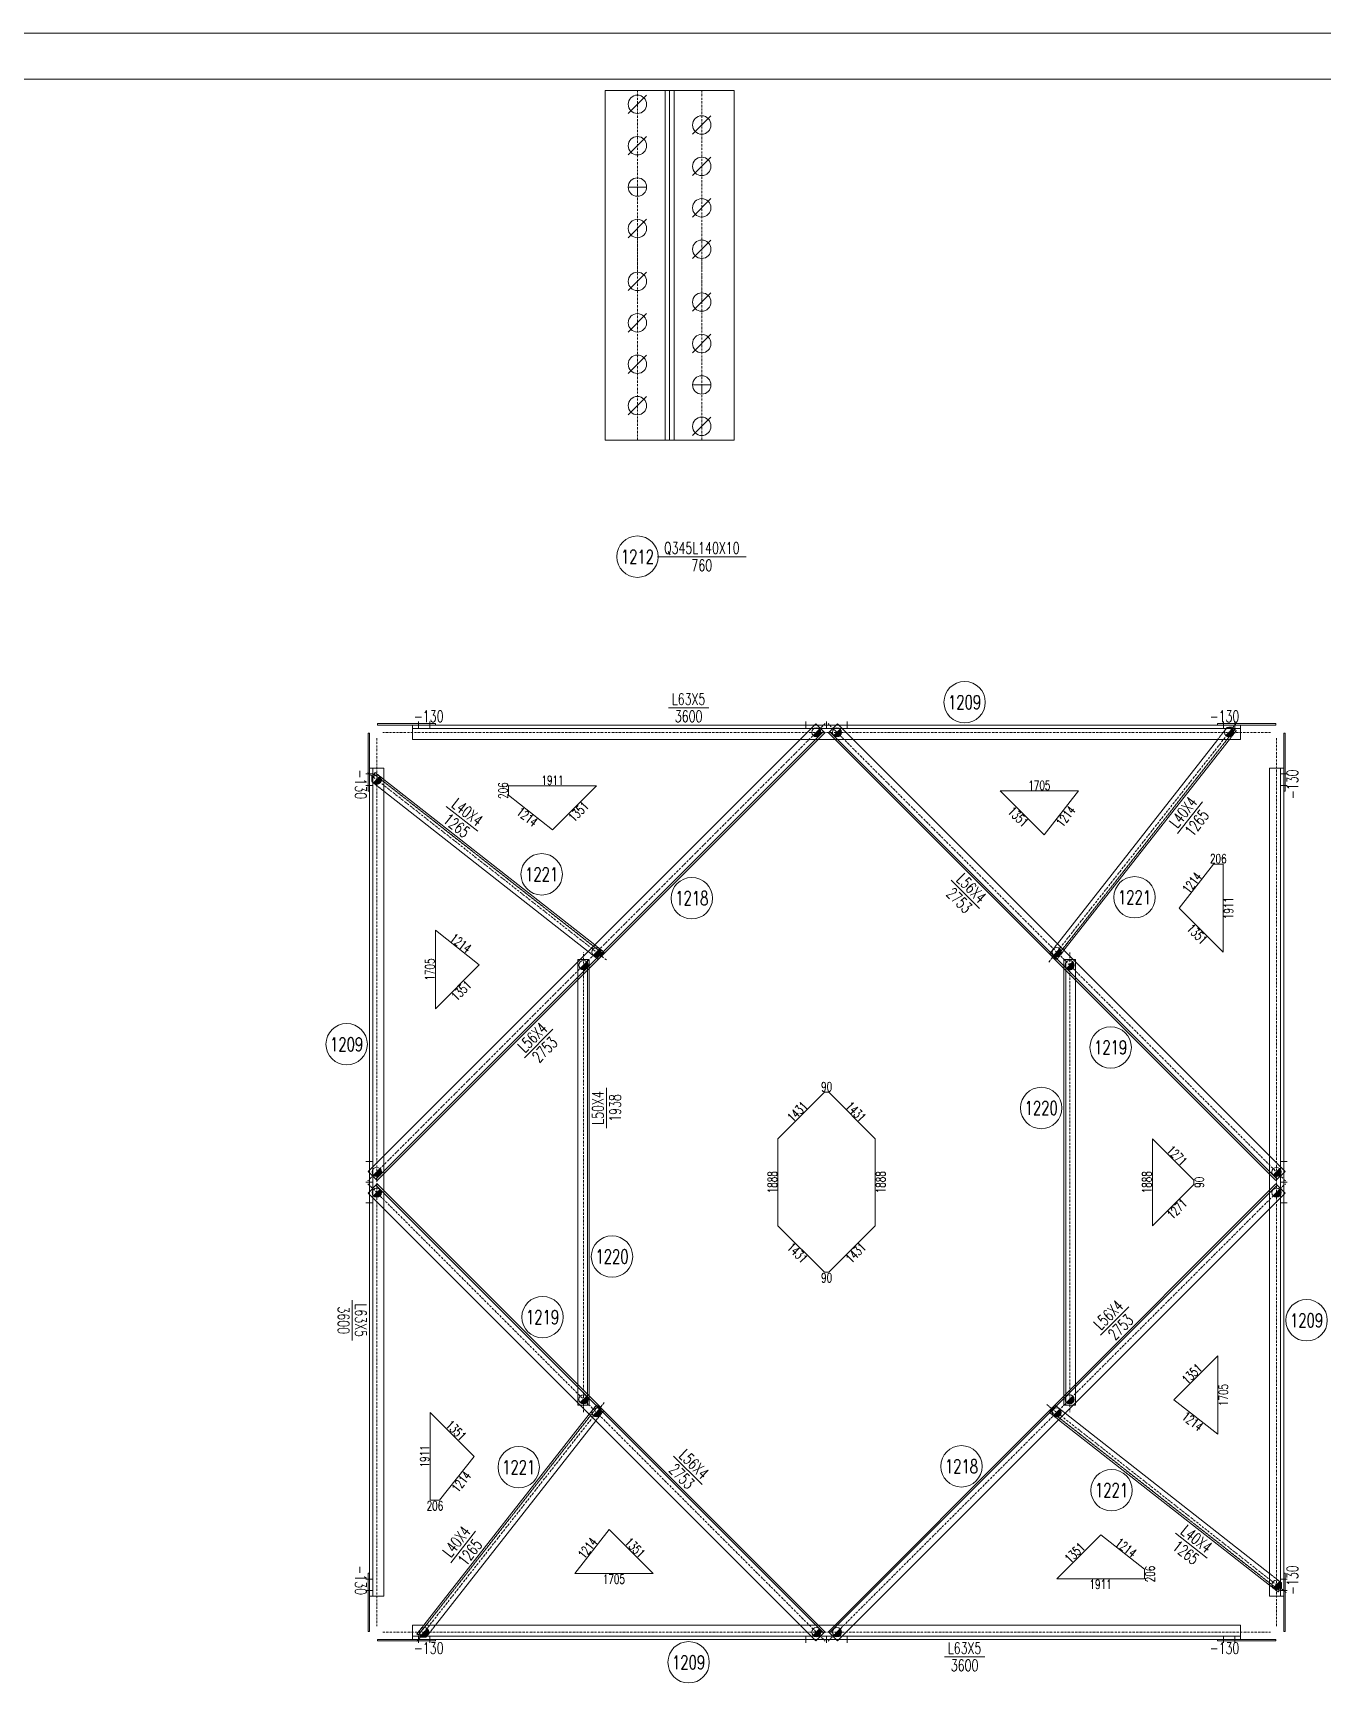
# Model space of a CAD drawing. Extents: x -62666 to 126696, y -48828 to 60042.
# Drawn here: x 4449 to 10053, y -44121 to -36948 of the extents above; entities that cross this region are included whole.
import ezdxf
from ezdxf.enums import TextEntityAlignment as Align

# ---------------------------------------------------------------- set-up
doc = ezdxf.new("R2010")
doc.units = 0
doc.header["$MEASUREMENT"] = 0
doc.linetypes.add('Dash', pattern=[2.75, 2, -0.75])
doc.linetypes.add('DashDot', pattern=[15.6, 9, -3, 0.6, -3])
doc.layers.get('0').update_dxf_attribs({"linetype": 'CONTINUOUS', "lineweight": 25})
doc.styles.get("Standard").update_dxf_attribs({"font": 'simplex.shx', "width": 0.7, "height": 3, "bigfont": 'gbhzfs.shx'})

# ---------------------------------------------------------------- blocks, each defined once
blk = doc.blocks.new('M16X40S')
at = {"color": 3, "linetype": 'Continuous', "lineweight": 13}
blk.add_line((-0.707, -0.707), (0.707, 0.707), dxfattribs=at)
blk.add_circle((0, 0), 1, dxfattribs=at)
for radius in [0.9, 0.8, 0.7, 0.6, 0.5, 0.4, 0.3, 0.2, 0.1]:
    blk.add_arc((0, 0), radius, 225, 45, dxfattribs=at)
blk = doc.blocks.new('M20X55S')
at = {"color": 3, "linetype": 'Continuous', "lineweight": 13}
blk.add_line((-1, -1), (1, 1), dxfattribs=at)
blk.add_circle((0, 0), 1, dxfattribs=at)
blk = doc.blocks.new('StepBolt')
at = {"color": 3, "linetype": 'Continuous', "lineweight": 13}
for p, q in [((-1, 0), (1, 0)), ((0, 0), (0, -1))]:
    blk.add_line(p, q, dxfattribs=at)
blk.add_circle((0, 0), 1, dxfattribs=at)

msp = doc.modelspace()

# ---------------------------------------------------------------- linework, layer by layer
at = {"color": 7, "linetype": 'Continuous', "lineweight": 18}
for p, q in [((-3961.40911, -36947.58851), (12858.59089, -36947.58851)), ((-3461.40911, -37147.58851), (12658.59089, -37147.58851))]:
    msp.add_line(p, q, dxfattribs=at)
at = {"color": 2, "linetype": 'DashDot', "lineweight": 0}
for p, q in [((7076.55856, -37197.58851), (7076.68631, -37997.58818)), ((7356.55856, -37197.58851), (7356.43099, -38117.58818)), ((7076.55856, -38717.58826), (7076.68828, -37797.58826)), ((7356.55856, -38717.58826), (7356.42884, -37917.58826)), ((7893.08649, -39949.16935), (5904.40269, -41937.85315)), ((9893.98855, -41937.85315), (7905.30475, -39949.16935)), ((8865.69931, -40986.78435), (9683.13992, -39944.77866)), ((5943.29356, -40013.97171), (5943.29356, -43873.95286)), ((9829.18619, -39988.06022), (5969.20505, -39988.06022)), ((9855.09768, -43873.95286), (9855.09768, -40013.97171)), ((6942.01769, -40977.45859), (5900.01199, -40160.01798)), ((6842.17605, -42942.84477), (6842.17605, -40945.07979)), ((8956.21519, -40945.07979), (8956.21519, -42942.84477)), ((5904.40269, -41950.07141), (7893.08649, -43938.75521)), ((7905.30475, -43938.75521), (9893.98855, -41950.07141)), ((6932.69193, -42901.14021), (6115.25132, -43943.14591)), ((8856.37355, -42910.46597), (9898.37924, -43727.90658)), ((5969.20505, -43899.86434), (9829.18619, -43899.86434))]:
    msp.add_line(p, q, dxfattribs=at)
at = {"color": 1, "linetype": 'Dash', "lineweight": 0}
for p, q in [((7196.55856, -38717.58826), (7196.55856, -37197.58851)), ((7236.55856, -38717.58826), (7236.55856, -37197.58851)), ((6199.20505, -39956.06022), (6099.20505, -39956.06022)), ((9699.18619, -39971.06022), (6099.20505, -39971.06022)), ((7783.59764, -40019.06022), (7862.7936, -40019.06022)), ((7857.55096, -39956.06022), (7846.59764, -39956.06022)), ((7935.59764, -40019.06022), (8014.7936, -40019.06022)), ((7951.7936, -39956.06022), (7940.84028, -39956.06022)), ((8893.65747, -40970.58746), (9674.0646, -39975.78898)), ((9699.18619, -39956.06022), (9599.18619, -39956.06022)), ((9640.86354, -39966.26597), (9599.4471, -40019.06022)), ((9661.47603, -39965.91336), (9640.86354, -39966.26597)), ((9650.28679, -40019.06022), (9680.35889, -39980.72679)), ((9680.35889, -39980.72679), (9661.47603, -39965.91336)), ((5911.29356, -40143.97171), (5911.29356, -40243.97171)), ((5935.96013, -40162.79901), (5921.1467, -40181.68187)), ((5926.29356, -40143.97171), (5926.29356, -43743.95286)), ((6925.82079, -40949.50043), (5931.02232, -40169.0933)), ((5974.29356, -40192.87111), (5935.96013, -40162.79901)), ((9872.09768, -43743.95286), (9872.09768, -40143.97171)), ((9887.09768, -40243.97171), (9887.09768, -40143.97171)), ((5921.1467, -40181.68187), (5921.49931, -40202.29436)), ((5921.49931, -40202.29436), (5974.29356, -40243.7108)), ((6862.30951, -40940.34835), (6906.06955, -40974.67757)), ((6930.7586, -40943.20614), (6890.7993, -40911.85856)), ((6906.06955, -40974.67757), (6930.7586, -40943.20614)), ((8902.80955, -40907.07617), (8868.48033, -40950.83622)), ((8868.48033, -40950.83622), (8899.95176, -40975.52527)), ((8899.95176, -40975.52527), (8931.29934, -40935.56596)), ((6817.17605, -40985.48181), (6817.17605, -41064.67777)), ((6867.17605, -40975.07979), (6827.57807, -40975.07979)), ((6859.17605, -42912.84477), (6859.17605, -40975.07979)), ((6867.17605, -41014.67777), (6867.17605, -40975.07979)), ((8931.21519, -40975.07979), (8931.21519, -41014.67777)), ((8970.81317, -40975.07979), (8931.21519, -40975.07979)), ((8939.21519, -40975.07979), (8939.21519, -42912.84477)), ((8981.21519, -41064.67777), (8981.21519, -40985.48181)), ((5911.29356, -41891.3643), (5911.29356, -41902.31762)), ((5974.29356, -41907.56026), (5974.29356, -41828.3643)), ((9824.09768, -41828.3643), (9824.09768, -41907.56026)), ((9887.09768, -41902.31762), (9887.09768, -41891.3643)), ((5911.29356, -41985.60694), (5911.29356, -41996.56026)), ((5974.29356, -42059.56026), (5974.29356, -41980.3643)), ((9824.09768, -41980.3643), (9824.09768, -42059.56026)), ((9887.09768, -41996.56026), (9887.09768, -41985.60694)), ((6817.17605, -42823.24679), (6817.17605, -42902.44275)), ((8981.21519, -42902.44275), (8981.21519, -42823.24679)), ((6867.17605, -42912.84477), (6867.17605, -42873.24679)), ((8931.21519, -42873.24679), (8931.21519, -42912.84477)), ((6904.73376, -42917.33711), (6124.32663, -43912.13558)), ((6827.57807, -42912.84477), (6867.17605, -42912.84477)), ((6898.43948, -42912.3993), (6867.0919, -42952.3586)), ((6895.58169, -42980.84839), (6929.9109, -42937.08835)), ((6929.9109, -42937.08835), (6898.43948, -42912.3993)), ((8892.32168, -42913.247), (8867.63263, -42944.71842)), ((8867.63263, -42944.71842), (8907.59194, -42976.066)), ((8872.57044, -42938.42414), (9867.36892, -43718.83127)), ((8936.08173, -42947.57621), (8892.32168, -42913.247)), ((8931.21519, -42912.84477), (8970.81317, -42912.84477)), ((5911.29356, -43643.95286), (5911.29356, -43743.95286)), ((9876.89193, -43685.63021), (9824.09768, -43644.21377)), ((9887.09768, -43743.95286), (9887.09768, -43643.95286)), ((9824.09768, -43695.05345), (9862.43111, -43725.12555)), ((9862.43111, -43725.12555), (9877.24454, -43706.2427)), ((9877.24454, -43706.2427), (9876.89193, -43685.63021)), ((6148.10445, -43868.86434), (6118.03235, -43907.19777)), ((6157.5277, -43921.65859), (6198.94413, -43868.86434)), ((7862.7936, -43868.86434), (7783.59764, -43868.86434)), ((8014.7936, -43868.86434), (7935.59764, -43868.86434)), ((6099.20505, -43916.86434), (9699.18619, -43916.86434)), ((6099.20505, -43931.86434), (6199.20505, -43931.86434)), ((6118.03235, -43907.19777), (6136.9152, -43922.0112)), ((6136.9152, -43922.0112), (6157.5277, -43921.65859)), ((7846.59764, -43931.86434), (7857.55096, -43931.86434)), ((7940.84028, -43931.86434), (7951.7936, -43931.86434)), ((9599.18619, -43931.86434), (9699.18619, -43931.86434))]:
    msp.add_line(p, q, dxfattribs=at)
at = {"color": 7, "linetype": 'Continuous', "lineweight": 13}
for p, q in [((7164.05856, -39224.25485), (7549.05856, -39224.25485)), ((7386.69876, -39881.06022), (7211.69876, -39881.06022)), ((6382.69545, -40417.93295), (6245.00773, -40309.91864)), ((9425.22495, -40427.46211), (9533.23927, -40289.77439)), ((8564.31026, -40753.83886), (8440.56657, -40630.09517)), ((6709.0722, -41278.84764), (6585.32851, -41402.59133)), ((6942.17605, -41708.50145), (6942.17605, -41533.50145)), ((5836.29356, -42456.45914), (5836.29356, -42631.45914)), ((9089.31904, -42609.07692), (9213.06273, -42485.33324)), ((7234.08098, -43134.0857), (7357.82466, -43257.82939)), ((6373.16629, -43460.46245), (6265.15197, -43598.15017)), ((9415.69579, -43469.99161), (9553.38351, -43578.00593)), ((8411.69248, -44006.86434), (8586.69248, -44006.86434))]:
    msp.add_line(p, q, dxfattribs=at)
at = {"color": 7, "linetype": 'Continuous', "lineweight": 0}
for p, q in [((7886.01542, -39984.52469), (5939.75802, -41930.78209)), ((9858.63321, -41930.78209), (7912.37581, -39984.52469)), ((5939.75802, -41957.14248), (7886.01542, -43903.39988)), ((7912.37581, -43903.39988), (9858.63321, -41957.14248))]:
    msp.add_line(p, q, dxfattribs=at)
at = {"color": 1, "linetype": 'Continuous', "lineweight": 0}
for p, q in [((6516.56416, -40220.33277), (6516.56416, -40261.51509)), ((6898.74457, -40220.33277), (6516.56416, -40220.33277)), ((6707.65435, -40411.42299), (6898.74457, -40220.33277)), ((6516.56416, -40261.51509), (6707.65435, -40411.42299)), ((8994.64475, -40242.84714), (8653.64666, -40242.84714)), ((8653.64666, -40242.84714), (8844.73685, -40433.93734)), ((8844.73685, -40433.93734), (8994.64475, -40242.84714)), ((9581.64281, -40561.33083), (9431.73491, -40752.42102)), ((9622.82513, -40561.33083), (9581.64281, -40561.33083)), ((9622.82513, -40943.51124), (9622.82513, -40561.33083)), ((9431.73491, -40752.42102), (9622.82513, -40943.51124)), ((6198.08048, -40848.51315), (6198.08048, -41189.51124)), ((6389.17067, -40998.42105), (6198.08048, -40848.51315)), ((6198.08048, -41189.51124), (6389.17067, -40998.42105)), ((7890.19562, -41552.78187), (7687.7917, -41755.18578)), ((7908.19562, -41552.78187), (7890.19562, -41552.78187)), ((8110.59953, -41755.18578), (7908.19562, -41552.78187)), ((7687.7917, -41755.18578), (7687.7917, -42132.73878)), ((8110.59953, -42132.73878), (8110.59953, -41755.18578)), ((9495.54468, -41934.96228), (9315.76819, -41755.18578)), ((9315.76819, -41755.18578), (9315.76819, -42132.73878)), ((9315.76819, -42132.73878), (9495.54468, -41952.96228)), ((9495.54468, -41952.96228), (9495.54468, -41934.96228)), ((7687.7917, -42132.73878), (7890.19562, -42335.14269)), ((7908.19562, -42335.14269), (8110.59953, -42132.73878)), ((7890.19562, -42335.14269), (7908.19562, -42335.14269)), ((9600.31076, -42698.41332), (9409.22056, -42889.50351)), ((9600.31076, -43039.41141), (9600.31076, -42698.41332)), ((9409.22056, -42889.50351), (9600.31076, -43039.41141)), ((6175.5661, -42944.41333), (6175.5661, -43326.59374)), ((6366.65632, -43135.50355), (6175.5661, -42944.41333)), ((6216.74843, -43326.59374), (6366.65632, -43135.50355)), ((6175.5661, -43326.59374), (6216.74843, -43326.59374)), ((6953.65439, -43453.98723), (6803.74649, -43645.07742)), ((7144.74458, -43645.07742), (6953.65439, -43453.98723)), ((9090.73688, -43476.50158), (8899.64666, -43667.5918)), ((9281.82707, -43626.40947), (9090.73688, -43476.50158)), ((6803.74649, -43645.07742), (7144.74458, -43645.07742)), ((8899.64666, -43667.5918), (9281.82707, -43667.5918)), ((9281.82707, -43667.5918), (9281.82707, -43626.40947))]:
    msp.add_line(p, q, dxfattribs=at)
at = {"color": 7, "linetype": 'Continuous', "lineweight": 0}
for points in [[(7216.55856, -37197.58851), (6936.55856, -37197.58851)], [(6936.55856, -37197.58851), (6936.55856, -38717.58826)], [(7216.55856, -38717.58826), (7216.55856, -37197.58851)], [(7216.55856, -37197.58851), (7496.55856, -37197.58851)], [(7216.55856, -38717.58826), (7216.55856, -37197.58851)], [(7496.55856, -37197.58851), (7496.55856, -38717.58826)], [(6936.55856, -38717.58826), (7216.55856, -38717.58826)], [(7496.55856, -38717.58826), (7216.55856, -38717.58826)], [(5905.8169, -41896.84096), (7852.0743, -39950.58356)], [(6199.20505, -39950.07487), (5946.37879, -39950.07487)], [(5946.37879, -39950.07487), (5946.37879, -39956.06022)], [(6199.20505, -39956.06022), (6199.20505, -39950.07487)], [(7852.0743, -39950.58356), (7891.67228, -39990.18154)], [(7906.71896, -39990.18154), (7946.31694, -39950.58356)], [(7946.31694, -39950.58356), (9892.57434, -41896.84096)], [(9599.18619, -39956.06022), (9599.18619, -39950.07487)], [(9599.18619, -39950.07487), (9852.01244, -39950.07487)], [(9852.01244, -39950.07487), (9852.01244, -39956.06022)], [(5905.30821, -40243.97171), (5905.30821, -39991.14546)], [(5905.30821, -39991.14546), (5911.29356, -39991.14546)], [(5911.29356, -39991.14546), (5911.29356, -40243.97171)], [(7891.67228, -39990.18154), (5945.41488, -41936.43894)], [(5946.37879, -39956.06022), (6199.20505, -39956.06022)], [(6099.20505, -39956.06022), (6099.20505, -40019.06022)], [(6099.20505, -40019.06022), (7783.59764, -40019.06022)], [(7846.59764, -39956.06022), (6199.20505, -39956.06022)], [(7940.84028, -39956.06022), (7857.55096, -39956.06022)], [(7862.7936, -40019.06022), (7935.59764, -40019.06022)], [(9852.97636, -41936.43894), (7906.71896, -39990.18154)], [(9599.18619, -39956.06022), (7951.7936, -39956.06022)], [(8014.7936, -40019.06022), (9699.18619, -40019.06022)], [(9599.4471, -40019.06022), (8902.80955, -40907.07617)], [(8931.29934, -40935.56596), (9650.28679, -40019.06022)], [(9852.01244, -39956.06022), (9599.18619, -39956.06022)], [(9699.18619, -40019.06022), (9699.18619, -39956.06022)], [(9887.09768, -39991.14546), (9887.09768, -40243.97171)], [(9893.08303, -39991.14546), (9887.09768, -39991.14546)], [(9893.08303, -40243.97171), (9893.08303, -39991.14546)], [(5974.29356, -40143.97171), (5911.29356, -40143.97171)], [(5974.29356, -41828.3643), (5974.29356, -40143.97171)], [(9887.09768, -40143.97171), (9824.09768, -40143.97171)], [(9824.09768, -40143.97171), (9824.09768, -41828.3643)], [(6890.7993, -40911.85856), (5974.29356, -40192.87111)], [(5911.29356, -40243.97171), (5905.30821, -40243.97171)], [(5911.29356, -40243.97171), (5911.29356, -41891.3643)], [(5974.29356, -40243.7108), (6862.30951, -40940.34835)], [(9887.09768, -40243.97171), (9893.08303, -40243.97171)], [(9887.09768, -41891.3643), (9887.09768, -40243.97171)], [(6827.57807, -40975.07979), (6817.17605, -40975.07979)], [(6817.17605, -40975.07979), (6817.17605, -40985.48181)], [(6867.17605, -42873.24679), (6867.17605, -41014.67777)], [(8931.21519, -41014.67777), (8931.21519, -42873.24679)], [(8981.21519, -40975.07979), (8970.81317, -40975.07979)], [(8981.21519, -40985.48181), (8981.21519, -40975.07979)], [(6817.17605, -41064.67777), (6817.17605, -42823.24679)], [(8981.21519, -42823.24679), (8981.21519, -41064.67777)], [(5945.41488, -41936.43894), (5905.8169, -41896.84096)], [(5905.8169, -41991.0836), (5945.41488, -41951.48562)], [(5911.29356, -41902.31762), (5911.29356, -41985.60694)], [(5945.41488, -41951.48562), (7891.67228, -43897.74302)], [(5974.29356, -41980.3643), (5974.29356, -41907.56026)], [(7906.71896, -43897.74302), (9852.97636, -41951.48562)], [(9824.09768, -41907.56026), (9824.09768, -41980.3643)], [(9892.57434, -41896.84096), (9852.97636, -41936.43894)], [(9852.97636, -41951.48562), (9892.57434, -41991.0836)], [(9887.09768, -41985.60694), (9887.09768, -41902.31762)], [(7852.0743, -43937.341), (5905.8169, -41991.0836)], [(5911.29356, -41996.56026), (5911.29356, -43643.95286)], [(9892.57434, -41991.0836), (7946.31694, -43937.341)], [(9887.09768, -43643.95286), (9887.09768, -41996.56026)], [(5974.29356, -43743.95286), (5974.29356, -42059.56026)], [(9824.09768, -42059.56026), (9824.09768, -43743.95286)], [(6867.0919, -42952.3586), (6148.10445, -43868.86434)], [(6817.17605, -42902.44275), (6817.17605, -42912.84477)], [(6817.17605, -42912.84477), (6827.57807, -42912.84477)], [(9824.09768, -43644.21377), (8936.08173, -42947.57621)], [(8970.81317, -42912.84477), (8981.21519, -42912.84477)], [(8981.21519, -42912.84477), (8981.21519, -42902.44275)], [(6198.94413, -43868.86434), (6895.58169, -42980.84839)], [(8907.59194, -42976.066), (9824.09768, -43695.05345)], [(5911.29356, -43643.95286), (5905.30821, -43643.95286)], [(5905.30821, -43643.95286), (5905.30821, -43896.77911)], [(5911.29356, -43896.77911), (5911.29356, -43643.95286)], [(9887.09768, -43896.77911), (9887.09768, -43643.95286)], [(9887.09768, -43643.95286), (9893.08303, -43643.95286)], [(9893.08303, -43643.95286), (9893.08303, -43896.77911)], [(5911.29356, -43743.95286), (5974.29356, -43743.95286)], [(9824.09768, -43743.95286), (9887.09768, -43743.95286)], [(5905.30821, -43896.77911), (5911.29356, -43896.77911)], [(7783.59764, -43868.86434), (6099.20505, -43868.86434)], [(6099.20505, -43868.86434), (6099.20505, -43931.86434)], [(7891.67228, -43897.74302), (7852.0743, -43937.341)], [(7935.59764, -43868.86434), (7862.7936, -43868.86434)], [(7946.31694, -43937.341), (7906.71896, -43897.74302)], [(9699.18619, -43868.86434), (8014.7936, -43868.86434)], [(9699.18619, -43931.86434), (9699.18619, -43868.86434)], [(9893.08303, -43896.77911), (9887.09768, -43896.77911)], [(5946.37879, -43931.86434), (6199.20505, -43931.86434)], [(5946.37879, -43937.84969), (5946.37879, -43931.86434)], [(6199.20505, -43937.84969), (5946.37879, -43937.84969)], [(6199.20505, -43931.86434), (6199.20505, -43937.84969)], [(6199.20505, -43931.86434), (7846.59764, -43931.86434)], [(7857.55096, -43931.86434), (7940.84028, -43931.86434)], [(7951.7936, -43931.86434), (9599.18619, -43931.86434)], [(9852.01244, -43931.86434), (9599.18619, -43931.86434)], [(9599.18619, -43931.86434), (9599.18619, -43937.84969)], [(9599.18619, -43937.84969), (9852.01244, -43937.84969)], [(9852.01244, -43937.84969), (9852.01244, -43931.86434)]]:
    msp.add_lwpolyline(points, dxfattribs=at)
at = {"color": 3, "linetype": 'Continuous', "lineweight": 20}
for points in [[(6124.20505, -39941.06022), (6124.20505, -39971.06022)], [(6174.20505, -39941.06022), (6174.20505, -39971.06022)], [(7809.19562, -39941.06022), (7809.19562, -39971.06022)], [(7899.19562, -39941.06022), (7899.19562, -39971.06022)], [(7989.19562, -39941.06022), (7989.19562, -39971.06022)], [(9624.18619, -39941.06022), (9624.18619, -39971.06022)], [(9674.18619, -39941.06022), (9674.18619, -39971.06022)], [(5896.29356, -40168.97171), (5926.29356, -40168.97171)], [(9902.09768, -40168.97171), (9872.09768, -40168.97171)], [(5896.29356, -40218.97171), (5926.29356, -40218.97171)], [(9902.09768, -40218.97171), (9872.09768, -40218.97171)], [(5896.29356, -41853.96228), (5926.29356, -41853.96228)], [(9902.09768, -41853.96228), (9872.09768, -41853.96228)], [(5896.29356, -41943.96228), (5926.29356, -41943.96228)], [(9902.09768, -41943.96228), (9872.09768, -41943.96228)], [(5896.29356, -42033.96228), (5926.29356, -42033.96228)], [(9902.09768, -42033.96228), (9872.09768, -42033.96228)], [(5896.29356, -43668.95286), (5926.29356, -43668.95286)], [(9902.09768, -43668.95286), (9872.09768, -43668.95286)], [(5896.29356, -43718.95286), (5926.29356, -43718.95286)], [(9902.09768, -43718.95286), (9872.09768, -43718.95286)], [(6124.20505, -43946.86434), (6124.20505, -43916.86434)], [(6174.20505, -43946.86434), (6174.20505, -43916.86434)], [(7809.19562, -43946.86434), (7809.19562, -43916.86434)], [(7899.19562, -43946.86434), (7899.19562, -43916.86434)], [(7989.19562, -43946.86434), (7989.19562, -43916.86434)], [(9624.18619, -43946.86434), (9624.18619, -43916.86434)], [(9674.18619, -43946.86434), (9674.18619, -43916.86434)]]:
    msp.add_lwpolyline(points, dxfattribs=at)
at = {"color": 7, "linetype": 'Continuous', "lineweight": 13}
for centre in [(7076.55856, -39224.25485), (8499.19248, -39857.06022), (6660.26451, -40605.17865), (7312.92338, -40708.93758), (9237.97925, -40705.03118), (5812.29356, -41343.96542), (9134.22032, -41357.69005), (8832.21519, -41621.00145), (6966.17605, -42266.92311), (6664.17092, -42530.23452), (9986.09768, -42543.95914), (6560.41198, -43182.89339), (8485.46785, -43178.98698), (9138.12672, -43282.74592), (7299.19876, -44030.86434)]:
    msp.add_circle(centre, 90, dxfattribs=at)

# ---------------------------------------------------------------- block references
at = {"color": 3, "linetype": 'Continuous', "lineweight": 13}
for name, p, xscale, yscale, zscale in [('M20X55S', (7076.65521, -37257.58826), 40.00000000000728, 40.00000000000728, 40.0000000000091), ('M20X55S', (7356.46204, -37347.58826), 40.00000000000728, 40.00000000000728, 40.0000000000091), ('M20X55S', (7076.65493, -37437.58826), 40.00000000000728, 40.00000000000728, 40.0000000000091), ('M20X55S', (7356.46232, -37527.58826), 40.00000000000728, 40.00000000000728, 40.0000000000091), ('StepBolt', (7076.65465, -37617.58826), 40.00000000000728, 40.00000000000728, 40.0000000000091), ('M20X55S', (7356.4626, -37707.58826), 40.00000000000728, 40.00000000000728, 40.0000000000091), ('M20X55S', (7076.65437, -37797.58826), 40.00000000000728, 40.00000000000728, 40.0000000000091), ('M20X55S', (7356.46288, -37887.58826), 40.00000000000728, 40.00000000000728, 40.0000000000091), ('M20X55S', (7076.65585, -38027.58826), 40.00000000000728, 40.00000000000728, 40.0000000000091), ('M20X55S', (7356.46127, -38117.58826), 40.00000000000728, 40.00000000000728, 40.0000000000091), ('M20X55S', (7076.65585, -38207.58826), 40.00000000000728, 40.00000000000728, 40.0000000000091), ('M20X55S', (7356.46127, -38297.58826), 40.00000000000728, 40.00000000000728, 40.0000000000091), ('M20X55S', (7076.65585, -38387.58826), 40.00000000000728, 40.00000000000728, 40.0000000000091), ('StepBolt', (7356.46127, -38477.58826), 40.00000000000728, 40.00000000000728, 40.0000000000091), ('M20X55S', (7076.65585, -38567.58826), 40.00000000000728, 40.00000000000728, 40.0000000000091), ('M20X55S', (7356.46127, -38657.58826), 40.00000000000728, 40.00000000000728, 40.0000000000091), ('M16X40S', (7854.19562, -39988.06022), 19.99999999998545, 19.99999999998545, 19.99999999998182), ('M16X40S', (7944.19562, -39988.06022), 19.99999999998545, 19.99999999998545, 19.99999999998182), ('M16X40S', (9649.16584, -39988.06022), 19.99999999998545, 19.99999999998545, 19.99999999998182), ('M16X40S', (5943.29356, -40193.99206), 20.00000000000728, 20.00000000000728, 20.00000000000454), ('M16X40S', (6898.74449, -40943.51135), 19.99999999998545, 19.99999999998545, 19.99999999998182), ('M16X40S', (8899.64655, -40943.51115), 19.99999999998545, 19.99999999998545, 19.99999999998182), ('M16X40S', (6842.17605, -41000.07979), 19.99999999998545, 19.99999999998545, 19.99999999998182), ('M16X40S', (8956.21519, -41000.07979), 19.99999999998545, 19.99999999998545, 19.99999999998182), ('M16X40S', (5943.29356, -41898.96228), 20.00000000000728, 20.00000000000728, 20.00000000000454), ('M16X40S', (9855.09768, -41898.96228), 19.99999999998545, 19.99999999998545, 19.99999999998182), ('M16X40S', (5943.29356, -41988.96228), 20.00000000000728, 20.00000000000728, 20.00000000000454), ('M16X40S', (9855.09768, -41988.96228), 19.99999999998545, 19.99999999998545, 19.99999999998182), ('M16X40S', (6842.17605, -42887.84477), 19.99999999998545, 19.99999999998545, 19.99999999998182), ('M16X40S', (8956.21519, -42887.84477), 19.99999999998545, 19.99999999998545, 19.99999999998182), ('M16X40S', (6898.74469, -42944.41341), 19.99999999998545, 19.99999999998545, 19.99999999998182), ('M16X40S', (8899.64675, -42944.41321), 19.99999999998545, 19.99999999998545, 19.99999999998182), ('M16X40S', (9855.09768, -43693.93251), 19.99999999998545, 19.99999999998545, 19.99999999998182), ('M16X40S', (6149.22539, -43899.86434), 20.00000000000728, 20.00000000000728, 20.00000000000454), ('M16X40S', (7854.19562, -43899.86434), 19.99999999998545, 19.99999999998545, 19.99999999998182), ('M16X40S', (7944.19562, -43899.86434), 19.99999999998545, 19.99999999998545, 19.99999999998182)]:
    msp.add_blockref(name, p, dxfattribs=dict(at, xscale=xscale, yscale=yscale, zscale=zscale))

# ---------------------------------------------------------------- texts
at = {"color": 7, "linetype": 'Continuous', "lineweight": 13, "width": 0.7}
for s, height, p in [('Q345L140X10', 50, (7356.55856, -39186.75485)), ('1212', 60, (7076.55856, -39224.25485)), ('760', 50, (7356.55856, -39261.75485)), ('L63X5', 50, (7299.19876, -39843.56022)), ('1209', 60, (8499.19248, -39857.06022)), ('-130', 50, (6169.20505, -39918.56022)), ('3600', 50, (7299.19876, -39918.56022)), ('-130', 50, (9629.18619, -39918.56022)), ('1221', 60, (6660.26451, -40605.17865)), ('1218', 60, (7312.92338, -40708.93758)), ('1221', 60, (9237.97925, -40705.03118)), ('1209', 60, (5812.29356, -41343.96542)), ('1219', 60, (9134.22032, -41357.69005)), ('1220', 60, (8832.21519, -41621.00145)), ('1220', 60, (6966.17605, -42266.92311)), ('1219', 60, (6664.17092, -42530.23452)), ('1209', 60, (9986.09768, -42543.95914)), ('1221', 60, (6560.41198, -43182.89339)), ('1218', 60, (8485.46785, -43178.98698)), ('1221', 60, (9138.12672, -43282.74592)), ('-130', 50, (6169.20505, -43969.36434)), ('L63X5', 50, (8499.19248, -43969.36434)), ('-130', 50, (9629.18619, -43969.36434)), ('1209', 60, (7299.19876, -44030.86434)), ('3600', 50, (8499.19248, -44044.36434))]:
    msp.add_text(s, height=height, dxfattribs=at).set_placement(p, align=Align.MIDDLE_CENTER)
for s, rotation, p in [('-130', 270, (5873.79356, -40213.97171)), ('-130', 90, (9924.59768, -40213.97171)), ('L40X4', 321.886253461, (6336.99758, -40334.42133)), ('L40X4', 51.886253461, (9449.72764, -40335.47227)), ('1265', 321.886253461, (6290.70561, -40393.43026)), ('1265', 51.886253461, (9508.73657, -40381.76424)), ('L56X4', 315, (8528.95492, -40665.45051)), ('2753', 315, (8475.92191, -40718.48352)), ('L56X4', 45, (6620.68385, -41314.20298)), ('2753', 45, (6673.71686, -41367.23599)), ('L50X4', 90, (6904.67605, -41621.00145)), ('1938', 90, (6979.67605, -41621.00145)), ('L56X4', 45, (9124.67438, -42520.68858)), ('3600', 270, (5798.79356, -42543.95914)), ('L63X5', 270, (5873.79356, -42543.95914)), ('2753', 45, (9177.70739, -42573.72158)), ('L56X4', 315, (7322.46932, -43169.44104)), ('2753', 315, (7269.43632, -43222.47405)), ('L40X4', 51.886253461, (6289.65467, -43506.16032)), ('L40X4', 321.886253461, (9507.68563, -43494.49431)), ('1265', 51.886253461, (6348.66359, -43552.4523)), ('1265', 321.886253461, (9461.39366, -43553.50323)), ('-130', 270, (5873.79356, -43673.95286)), ('-130', 90, (9924.59768, -43673.95286))]:
    msp.add_text(s, height=50, rotation=rotation, dxfattribs=at).set_placement(p, align=Align.MIDDLE_CENTER)
at = {"color": 7, "linetype": 'Continuous', "lineweight": 20, "width": 0.7}
for s, rotation, p in [('206', 90, (6492.56416, -40240.92393)), ('1351', 45, (6820.17003, -40332.84844)), ('1214', 51.886253461, (8938.57369, -40353.20563)), ('1214', 321.886253461, (6597.29587, -40355.35192)), ('1351', 315, (8732.22119, -40355.3628)), ('1214', 51.886253461, (9487.80598, -40642.06253)), ('1911', 90, (9646.82513, -40752.42103)), ('1214', 321.886253461, (6308.43897, -40904.58421)), ('1351', 315, (9510.30946, -40864.93669)), ('1705', 90, (6174.08048, -41019.0122)), ('1351', 45, (6310.59614, -41110.93671)), ('1431', 45, (7772.0231, -41637.01326)), ('1431', 315, (8026.36814, -41637.01326)), ('1271', 315, (9422.627, -41828.10347)), ('1888', 90, (7663.7917, -41943.96228)), ('1888', 90, (8134.59953, -41943.96228)), ('1888', 90, (9291.76819, -41943.96228)), ('90', 90, (9519.54468, -41943.96228)), ('1271', 45, (9422.627, -42059.82109)), ('1431', 315, (7772.0231, -42250.9113)), ('1431', 45, (8026.36814, -42250.9113)), ('1351', 45, (9487.7951, -42776.98786)), ('1705', 90, (9624.31076, -42868.91237)), ('1214', 321.886253461, (9489.95227, -42983.34035)), ('1351', 315, (6288.08178, -43022.98787)), ('1911', 90, (6151.5661, -43135.50353)), ('1214', 51.886253461, (6310.58526, -43245.86203)), ('1214', 51.886253461, (6859.81755, -43534.71893)), ('1351', 315, (7066.17005, -43532.56176)), ('1351', 45, (8978.22121, -43555.07612)), ('1214', 321.886253461, (9201.09537, -43532.57264)), ('206', 90, (9305.82707, -43647.00064))]:
    msp.add_text(s, height=40, rotation=rotation, dxfattribs=at).set_placement(p, align=Align.MIDDLE_CENTER)
for s, p in [('1911', (6707.65437, -40196.33277)), ('1705', (8824.1457, -40218.84714)), ('206', (9602.23397, -40537.33083)), ('90', (7899.19562, -41528.78187)), ('90', (7899.19562, -42359.14269)), ('206', (6196.15726, -43350.59374)), ('1705', (6974.24553, -43669.07742)), ('1911', (9090.73687, -43691.5918))]:
    msp.add_text(s, height=40, dxfattribs=at).set_placement(p, align=Align.MIDDLE_CENTER)

doc.saveas('drawing.dxf')
